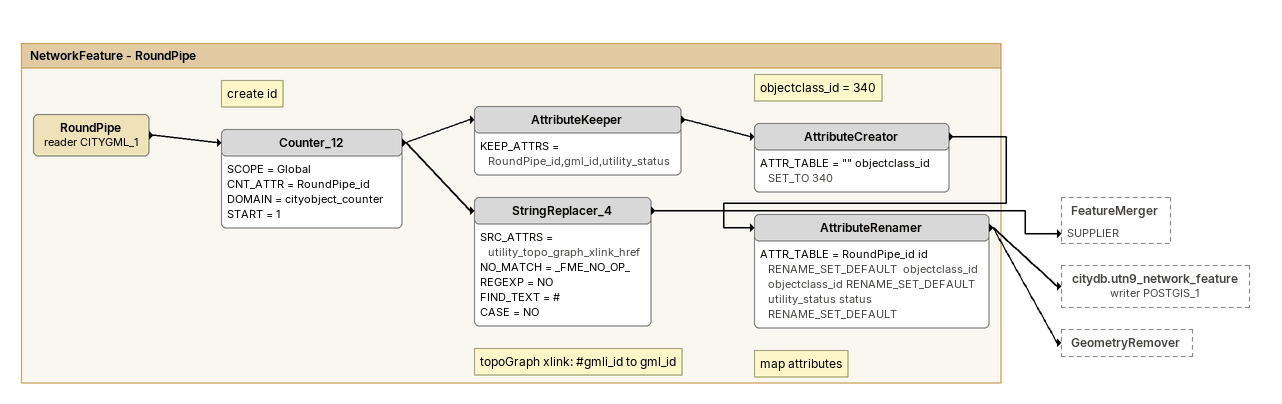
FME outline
Bookmark: NetworkFeature - RoundPipe
RoundPipe (reader CITYGML_1)
    -> Counter_12
Note: create id
Counter_12
    SCOPE = Global
    CNT_ATTR = RoundPipe_id
    DOMAIN = cityobject_counter
    START = 1
    -> AttributeKeeper
    -> StringReplacer_4
AttributeKeeper
    KEEP_ATTRS = RoundPipe_id,gml_id,utility_status
    -> AttributeCreator
Note: objectclass_id = 340
AttributeCreator
    ATTR_TABLE = "" objectclass_id SET_TO 340
    -> AttributeRenamer
Note: map attributes
AttributeRenamer
    ATTR_TABLE = RoundPipe_id id RENAME_SET_DEFAULT  objectclass_id objectclass_id RENAME_SET_DEFAULT  utility_status status RENAME_SET_DEFAULT
    -> citydb.utn9_network_feature (writer POSTGIS_1)
    -> GeometryRemover
Note: topoGraph xlink: #gmli_id to gml_id
StringReplacer_4
    SRC_ATTRS = utility_topo_graph_xlink_href
    NO_MATCH = _FME_NO_OP_
    REGEXP = NO
    FIND_TEXT = #
    CASE = NO
    -> FeatureMerger [SUPPLIER]
